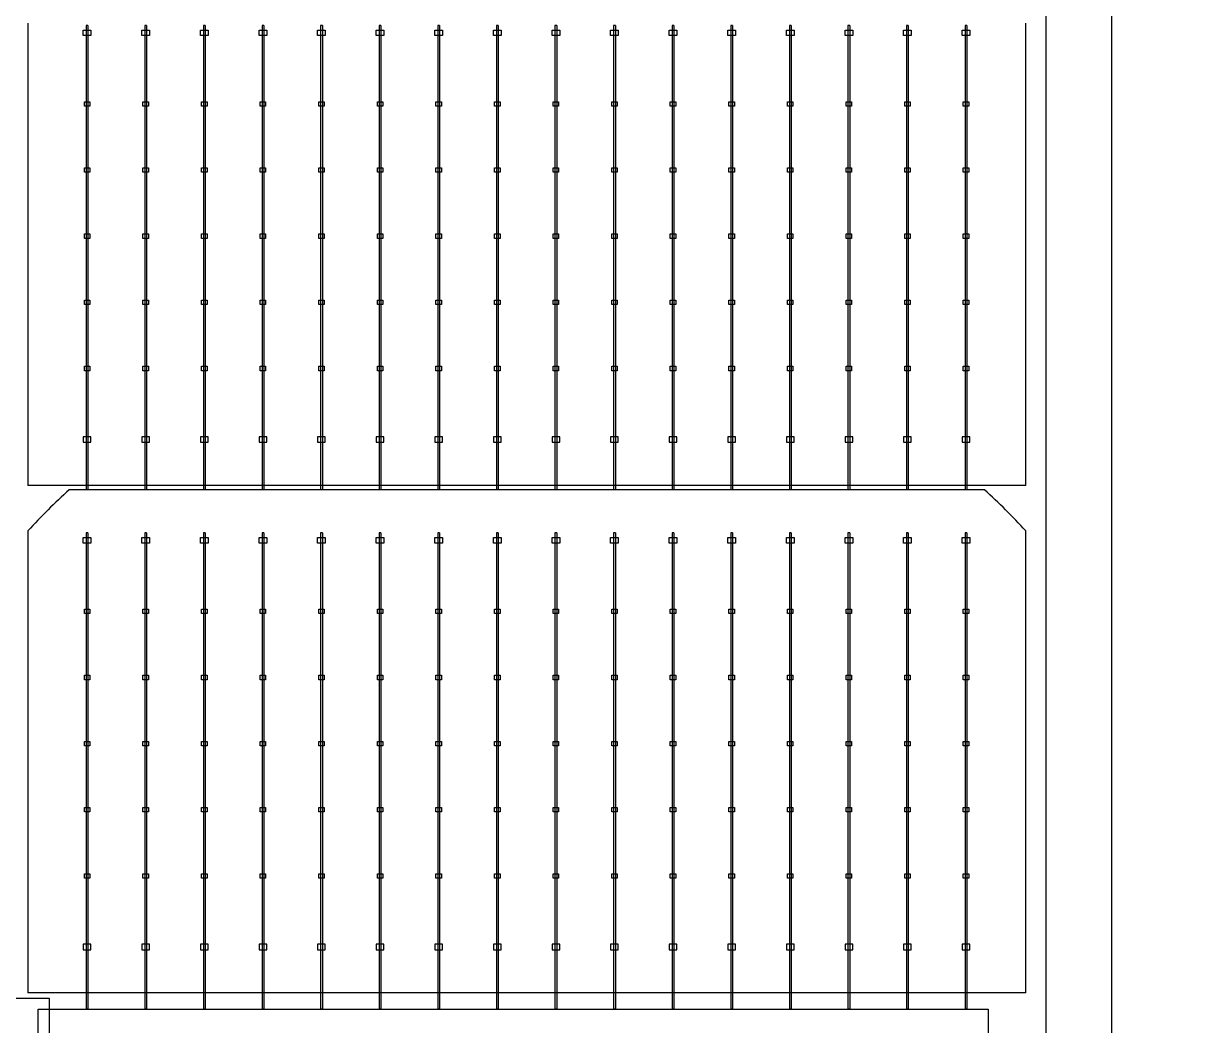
# Model space of a CAD drawing. Header units: millimetres. Extents: x 10297564 to 11610295, y -9287743 to -8409454.
# Drawn here: x 10674389 to 10676095, y -9198274 to -9196806 of the extents above; entities that cross this region are included whole.
import ezdxf

# ---------------------------------------------------------------- set-up
doc = ezdxf.new("R2010")
doc.units = ezdxf.units.MM
doc.header["$LTSCALE"] = 100
doc.layers.add('TEXTLINE', color=1, linetype='Continuous')

# ---------------------------------------------------------------- blocks, each defined once
blk = doc.blocks.new('635W')
for p, q in [((10687025.46, -10025216.54), (10687025.46, -10025301.34)), ((10687025.78, -10025216.54), (10687025.78, -10025301.34)), ((10687036.16, -10025216.54), (10687036.16, -10025301.34)), ((10687036.48, -10025216.54), (10687036.48, -10025301.34)), ((10687046.86, -10025216.54), (10687046.86, -10025301.34)), ((10687047.18, -10025216.54), (10687047.18, -10025301.34)), ((10687057.56, -10025216.54), (10687057.56, -10025301.34)), ((10687057.88, -10025216.54), (10687057.88, -10025301.34)), ((10687068.26, -10025216.54), (10687068.26, -10025301.34)), ((10687068.58, -10025216.54), (10687068.58, -10025301.34)), ((10687078.96, -10025216.54), (10687078.96, -10025301.34)), ((10687079.28, -10025216.54), (10687079.28, -10025301.34)), ((10687089.66, -10025216.54), (10687089.66, -10025301.34)), ((10687089.98, -10025216.54), (10687089.98, -10025301.34)), ((10687100.36, -10025216.54), (10687100.36, -10025301.34)), ((10687100.68, -10025216.54), (10687100.68, -10025301.34)), ((10687111.06, -10025216.54), (10687111.06, -10025301.34)), ((10687111.38, -10025216.54), (10687111.38, -10025301.34)), ((10687121.76, -10025216.54), (10687121.76, -10025301.34)), ((10687122.08, -10025216.54), (10687122.08, -10025301.34)), ((10687132.46, -10025216.54), (10687132.46, -10025301.34)), ((10687132.78, -10025216.54), (10687132.78, -10025301.34)), ((10687143.16, -10025216.54), (10687143.16, -10025301.34)), ((10687143.48, -10025216.54), (10687143.48, -10025301.34)), ((10687153.86, -10025216.54), (10687153.86, -10025301.34)), ((10687154.18, -10025216.54), (10687154.18, -10025301.34)), ((10687164.56, -10025216.54), (10687164.56, -10025301.34)), ((10687164.88, -10025216.54), (10687164.88, -10025301.34)), ((10687175.26, -10025216.54), (10687175.26, -10025301.34)), ((10687175.58, -10025216.54), (10687175.58, -10025301.34)), ((10687185.96, -10025216.54), (10687185.96, -10025301.34)), ((10687186.28, -10025216.54), (10687186.28, -10025301.34)), ((10687197.02, -10025300.54), (10687014.82, -10025300.54)), ((10687025.46, -10025309.21), (10687025.46, -10025396.21)), ((10687025.78, -10025309.21), (10687025.78, -10025396.21)), ((10687036.16, -10025309.21), (10687036.16, -10025396.21)), ((10687036.48, -10025309.21), (10687036.48, -10025396.21)), ((10687046.86, -10025309.21), (10687046.86, -10025396.21)), ((10687047.18, -10025309.21), (10687047.18, -10025396.21)), ((10687057.56, -10025309.21), (10687057.56, -10025396.21)), ((10687057.88, -10025309.21), (10687057.88, -10025396.21)), ((10687068.26, -10025309.21), (10687068.26, -10025396.21)), ((10687068.58, -10025309.21), (10687068.58, -10025396.21)), ((10687078.96, -10025309.21), (10687078.96, -10025396.21)), ((10687079.28, -10025309.21), (10687079.28, -10025396.21)), ((10687089.66, -10025309.21), (10687089.66, -10025396.21)), ((10687089.98, -10025309.21), (10687089.98, -10025396.21)), ((10687100.36, -10025309.21), (10687100.36, -10025396.21)), ((10687100.68, -10025309.21), (10687100.68, -10025396.21)), ((10687111.06, -10025309.21), (10687111.06, -10025396.21)), ((10687111.38, -10025309.21), (10687111.38, -10025396.21)), ((10687121.76, -10025309.21), (10687121.76, -10025396.21)), ((10687122.08, -10025309.21), (10687122.08, -10025396.21)), ((10687132.46, -10025309.21), (10687132.46, -10025396.21)), ((10687132.78, -10025309.21), (10687132.78, -10025396.21)), ((10687143.16, -10025309.21), (10687143.16, -10025396.21)), ((10687143.48, -10025309.21), (10687143.48, -10025396.21)), ((10687153.86, -10025309.21), (10687153.86, -10025396.21)), ((10687154.18, -10025309.21), (10687154.18, -10025396.21)), ((10687164.56, -10025309.21), (10687164.56, -10025396.21)), ((10687164.88, -10025309.21), (10687164.88, -10025396.21)), ((10687175.26, -10025309.21), (10687175.26, -10025396.21)), ((10687175.58, -10025309.21), (10687175.58, -10025396.21)), ((10687185.96, -10025309.21), (10687185.96, -10025396.21)), ((10687186.28, -10025309.21), (10687186.28, -10025396.21)), ((10687197.02, -10025393.21), (10687014.82, -10025393.21)), ((10687025.78, -10025396.21), (10687025.46, -10025396.21)), ((10687036.48, -10025396.21), (10687036.16, -10025396.21)), ((10687047.18, -10025396.21), (10687046.86, -10025396.21)), ((10687057.88, -10025396.21), (10687057.56, -10025396.21)), ((10687068.58, -10025396.21), (10687068.26, -10025396.21)), ((10687079.28, -10025396.21), (10687078.96, -10025396.21)), ((10687089.98, -10025396.21), (10687089.66, -10025396.21)), ((10687100.68, -10025396.21), (10687100.36, -10025396.21)), ((10687111.38, -10025396.21), (10687111.06, -10025396.21)), ((10687122.08, -10025396.21), (10687121.76, -10025396.21)), ((10687132.78, -10025396.21), (10687132.46, -10025396.21)), ((10687143.48, -10025396.21), (10687143.16, -10025396.21)), ((10687154.18, -10025396.21), (10687153.86, -10025396.21)), ((10687164.88, -10025396.21), (10687164.56, -10025396.21)), ((10687175.58, -10025396.21), (10687175.26, -10025396.21)), ((10687186.28, -10025396.21), (10687185.96, -10025396.21))]:
    blk.add_line(p, q)
for points in [[(10686079.67, -10024167.21), (10687212.67, -10024167.21), (10687212.67, -10026631.21), (10686079.67, -10026631.21)], [(10686091.67, -10024179.21), (10687200.67, -10024179.21), (10687200.67, -10026619.21), (10686091.67, -10026619.21)], [(10687024.92, -10025218.41), (10687024.92, -10025217.41), (10687026.32, -10025217.41), (10687026.32, -10025218.41)], [(10687035.62, -10025218.41), (10687035.62, -10025217.41), (10687037.02, -10025217.41), (10687037.02, -10025218.41)], [(10687046.32, -10025218.41), (10687046.32, -10025217.41), (10687047.72, -10025217.41), (10687047.72, -10025218.41)], [(10687057.02, -10025218.41), (10687057.02, -10025217.41), (10687058.42, -10025217.41), (10687058.42, -10025218.41)], [(10687067.72, -10025218.41), (10687067.72, -10025217.41), (10687069.12, -10025217.41), (10687069.12, -10025218.41)], [(10687078.42, -10025218.41), (10687078.42, -10025217.41), (10687079.82, -10025217.41), (10687079.82, -10025218.41)], [(10687089.12, -10025218.41), (10687089.12, -10025217.41), (10687090.52, -10025217.41), (10687090.52, -10025218.41)], [(10687099.82, -10025218.41), (10687099.82, -10025217.41), (10687101.22, -10025217.41), (10687101.22, -10025218.41)], [(10687110.52, -10025218.41), (10687110.52, -10025217.41), (10687111.92, -10025217.41), (10687111.92, -10025218.41)], [(10687121.22, -10025218.41), (10687121.22, -10025217.41), (10687122.62, -10025217.41), (10687122.62, -10025218.41)], [(10687131.92, -10025218.41), (10687131.92, -10025217.41), (10687133.32, -10025217.41), (10687133.32, -10025218.41)], [(10687142.62, -10025218.41), (10687142.62, -10025217.41), (10687144.02, -10025217.41), (10687144.02, -10025218.41)], [(10687153.32, -10025218.41), (10687153.32, -10025217.41), (10687154.72, -10025217.41), (10687154.72, -10025218.41)], [(10687164.02, -10025218.41), (10687164.02, -10025217.41), (10687165.42, -10025217.41), (10687165.42, -10025218.41)], [(10687174.72, -10025218.41), (10687174.72, -10025217.41), (10687176.12, -10025217.41), (10687176.12, -10025218.41)], [(10687185.42, -10025218.41), (10687185.42, -10025217.41), (10687186.82, -10025217.41), (10687186.82, -10025218.41)], [(10687026.12, -10025231.28), (10687025.12, -10025231.28), (10687025.12, -10025230.48), (10687026.12, -10025230.48)], [(10687036.82, -10025231.28), (10687035.82, -10025231.28), (10687035.82, -10025230.48), (10687036.82, -10025230.48)], [(10687047.52, -10025231.28), (10687046.52, -10025231.28), (10687046.52, -10025230.48), (10687047.52, -10025230.48)], [(10687058.22, -10025231.28), (10687057.22, -10025231.28), (10687057.22, -10025230.48), (10687058.22, -10025230.48)], [(10687068.92, -10025231.28), (10687067.92, -10025231.28), (10687067.92, -10025230.48), (10687068.92, -10025230.48)], [(10687079.62, -10025231.28), (10687078.62, -10025231.28), (10687078.62, -10025230.48), (10687079.62, -10025230.48)], [(10687090.32, -10025231.28), (10687089.32, -10025231.28), (10687089.32, -10025230.48), (10687090.32, -10025230.48)], [(10687101.02, -10025231.28), (10687100.02, -10025231.28), (10687100.02, -10025230.48), (10687101.02, -10025230.48)], [(10687111.72, -10025231.28), (10687110.72, -10025231.28), (10687110.72, -10025230.48), (10687111.72, -10025230.48)], [(10687122.42, -10025231.28), (10687121.42, -10025231.28), (10687121.42, -10025230.48), (10687122.42, -10025230.48)], [(10687133.12, -10025231.28), (10687132.12, -10025231.28), (10687132.12, -10025230.48), (10687133.12, -10025230.48)], [(10687143.82, -10025231.28), (10687142.82, -10025231.28), (10687142.82, -10025230.48), (10687143.82, -10025230.48)], [(10687154.52, -10025231.28), (10687153.52, -10025231.28), (10687153.52, -10025230.48), (10687154.52, -10025230.48)], [(10687165.22, -10025231.28), (10687164.22, -10025231.28), (10687164.22, -10025230.48), (10687165.22, -10025230.48)], [(10687175.92, -10025231.28), (10687174.92, -10025231.28), (10687174.92, -10025230.48), (10687175.92, -10025230.48)], [(10687186.62, -10025231.28), (10687185.62, -10025231.28), (10687185.62, -10025230.48), (10687186.62, -10025230.48)], [(10687026.12, -10025243.36), (10687025.12, -10025243.36), (10687025.12, -10025242.56), (10687026.12, -10025242.56)], [(10687036.82, -10025243.36), (10687035.82, -10025243.36), (10687035.82, -10025242.56), (10687036.82, -10025242.56)], [(10687047.52, -10025243.36), (10687046.52, -10025243.36), (10687046.52, -10025242.56), (10687047.52, -10025242.56)], [(10687058.22, -10025243.36), (10687057.22, -10025243.36), (10687057.22, -10025242.56), (10687058.22, -10025242.56)], [(10687068.92, -10025243.36), (10687067.92, -10025243.36), (10687067.92, -10025242.56), (10687068.92, -10025242.56)], [(10687079.62, -10025243.36), (10687078.62, -10025243.36), (10687078.62, -10025242.56), (10687079.62, -10025242.56)], [(10687090.32, -10025243.36), (10687089.32, -10025243.36), (10687089.32, -10025242.56), (10687090.32, -10025242.56)], [(10687101.02, -10025243.36), (10687100.02, -10025243.36), (10687100.02, -10025242.56), (10687101.02, -10025242.56)], [(10687111.72, -10025243.36), (10687110.72, -10025243.36), (10687110.72, -10025242.56), (10687111.72, -10025242.56)], [(10687122.42, -10025243.36), (10687121.42, -10025243.36), (10687121.42, -10025242.56), (10687122.42, -10025242.56)], [(10687133.12, -10025243.36), (10687132.12, -10025243.36), (10687132.12, -10025242.56), (10687133.12, -10025242.56)], [(10687143.82, -10025243.36), (10687142.82, -10025243.36), (10687142.82, -10025242.56), (10687143.82, -10025242.56)], [(10687154.52, -10025243.36), (10687153.52, -10025243.36), (10687153.52, -10025242.56), (10687154.52, -10025242.56)], [(10687165.22, -10025243.36), (10687164.22, -10025243.36), (10687164.22, -10025242.56), (10687165.22, -10025242.56)], [(10687175.92, -10025243.36), (10687174.92, -10025243.36), (10687174.92, -10025242.56), (10687175.92, -10025242.56)], [(10687186.62, -10025243.36), (10687185.62, -10025243.36), (10687185.62, -10025242.56), (10687186.62, -10025242.56)], [(10687026.12, -10025255.44), (10687025.12, -10025255.44), (10687025.12, -10025254.64), (10687026.12, -10025254.64)], [(10687036.82, -10025255.44), (10687035.82, -10025255.44), (10687035.82, -10025254.64), (10687036.82, -10025254.64)], [(10687047.52, -10025255.44), (10687046.52, -10025255.44), (10687046.52, -10025254.64), (10687047.52, -10025254.64)], [(10687058.22, -10025255.44), (10687057.22, -10025255.44), (10687057.22, -10025254.64), (10687058.22, -10025254.64)], [(10687068.92, -10025255.44), (10687067.92, -10025255.44), (10687067.92, -10025254.64), (10687068.92, -10025254.64)], [(10687079.62, -10025255.44), (10687078.62, -10025255.44), (10687078.62, -10025254.64), (10687079.62, -10025254.64)], [(10687090.32, -10025255.44), (10687089.32, -10025255.44), (10687089.32, -10025254.64), (10687090.32, -10025254.64)], [(10687101.02, -10025255.44), (10687100.02, -10025255.44), (10687100.02, -10025254.64), (10687101.02, -10025254.64)], [(10687111.72, -10025255.44), (10687110.72, -10025255.44), (10687110.72, -10025254.64), (10687111.72, -10025254.64)], [(10687122.42, -10025255.44), (10687121.42, -10025255.44), (10687121.42, -10025254.64), (10687122.42, -10025254.64)], [(10687133.12, -10025255.44), (10687132.12, -10025255.44), (10687132.12, -10025254.64), (10687133.12, -10025254.64)], [(10687143.82, -10025255.44), (10687142.82, -10025255.44), (10687142.82, -10025254.64), (10687143.82, -10025254.64)], [(10687154.52, -10025255.44), (10687153.52, -10025255.44), (10687153.52, -10025254.64), (10687154.52, -10025254.64)], [(10687165.22, -10025255.44), (10687164.22, -10025255.44), (10687164.22, -10025254.64), (10687165.22, -10025254.64)], [(10687175.92, -10025255.44), (10687174.92, -10025255.44), (10687174.92, -10025254.64), (10687175.92, -10025254.64)], [(10687186.62, -10025255.44), (10687185.62, -10025255.44), (10687185.62, -10025254.64), (10687186.62, -10025254.64)], [(10687026.12, -10025267.52), (10687025.12, -10025267.52), (10687025.12, -10025266.72), (10687026.12, -10025266.72)], [(10687036.82, -10025267.52), (10687035.82, -10025267.52), (10687035.82, -10025266.72), (10687036.82, -10025266.72)], [(10687047.52, -10025267.52), (10687046.52, -10025267.52), (10687046.52, -10025266.72), (10687047.52, -10025266.72)], [(10687058.22, -10025267.52), (10687057.22, -10025267.52), (10687057.22, -10025266.72), (10687058.22, -10025266.72)], [(10687068.92, -10025267.52), (10687067.92, -10025267.52), (10687067.92, -10025266.72), (10687068.92, -10025266.72)], [(10687079.62, -10025267.52), (10687078.62, -10025267.52), (10687078.62, -10025266.72), (10687079.62, -10025266.72)], [(10687090.32, -10025267.52), (10687089.32, -10025267.52), (10687089.32, -10025266.72), (10687090.32, -10025266.72)], [(10687101.02, -10025267.52), (10687100.02, -10025267.52), (10687100.02, -10025266.72), (10687101.02, -10025266.72)], [(10687111.72, -10025267.52), (10687110.72, -10025267.52), (10687110.72, -10025266.72), (10687111.72, -10025266.72)], [(10687122.42, -10025267.52), (10687121.42, -10025267.52), (10687121.42, -10025266.72), (10687122.42, -10025266.72)], [(10687133.12, -10025267.52), (10687132.12, -10025267.52), (10687132.12, -10025266.72), (10687133.12, -10025266.72)], [(10687143.82, -10025267.52), (10687142.82, -10025267.52), (10687142.82, -10025266.72), (10687143.82, -10025266.72)], [(10687154.52, -10025267.52), (10687153.52, -10025267.52), (10687153.52, -10025266.72), (10687154.52, -10025266.72)], [(10687165.22, -10025267.52), (10687164.22, -10025267.52), (10687164.22, -10025266.72), (10687165.22, -10025266.72)], [(10687175.92, -10025267.52), (10687174.92, -10025267.52), (10687174.92, -10025266.72), (10687175.92, -10025266.72)], [(10687186.62, -10025267.52), (10687185.62, -10025267.52), (10687185.62, -10025266.72), (10687186.62, -10025266.72)], [(10687026.12, -10025279.6), (10687025.12, -10025279.6), (10687025.12, -10025278.8), (10687026.12, -10025278.8)], [(10687036.82, -10025279.6), (10687035.82, -10025279.6), (10687035.82, -10025278.8), (10687036.82, -10025278.8)], [(10687047.52, -10025279.6), (10687046.52, -10025279.6), (10687046.52, -10025278.8), (10687047.52, -10025278.8)], [(10687058.22, -10025279.6), (10687057.22, -10025279.6), (10687057.22, -10025278.8), (10687058.22, -10025278.8)], [(10687068.92, -10025279.6), (10687067.92, -10025279.6), (10687067.92, -10025278.8), (10687068.92, -10025278.8)], [(10687079.62, -10025279.6), (10687078.62, -10025279.6), (10687078.62, -10025278.8), (10687079.62, -10025278.8)], [(10687090.32, -10025279.6), (10687089.32, -10025279.6), (10687089.32, -10025278.8), (10687090.32, -10025278.8)], [(10687101.02, -10025279.6), (10687100.02, -10025279.6), (10687100.02, -10025278.8), (10687101.02, -10025278.8)], [(10687111.72, -10025279.6), (10687110.72, -10025279.6), (10687110.72, -10025278.8), (10687111.72, -10025278.8)], [(10687122.42, -10025279.6), (10687121.42, -10025279.6), (10687121.42, -10025278.8), (10687122.42, -10025278.8)], [(10687133.12, -10025279.6), (10687132.12, -10025279.6), (10687132.12, -10025278.8), (10687133.12, -10025278.8)], [(10687143.82, -10025279.6), (10687142.82, -10025279.6), (10687142.82, -10025278.8), (10687143.82, -10025278.8)], [(10687154.52, -10025279.6), (10687153.52, -10025279.6), (10687153.52, -10025278.8), (10687154.52, -10025278.8)], [(10687165.22, -10025279.6), (10687164.22, -10025279.6), (10687164.22, -10025278.8), (10687165.22, -10025278.8)], [(10687175.92, -10025279.6), (10687174.92, -10025279.6), (10687174.92, -10025278.8), (10687175.92, -10025278.8)], [(10687186.62, -10025279.6), (10687185.62, -10025279.6), (10687185.62, -10025278.8), (10687186.62, -10025278.8)], [(10687024.92, -10025291.67), (10687024.92, -10025292.67), (10687026.32, -10025292.67), (10687026.32, -10025291.67)], [(10687035.62, -10025291.67), (10687035.62, -10025292.67), (10687037.02, -10025292.67), (10687037.02, -10025291.67)], [(10687046.32, -10025291.67), (10687046.32, -10025292.67), (10687047.72, -10025292.67), (10687047.72, -10025291.67)], [(10687057.02, -10025291.67), (10687057.02, -10025292.67), (10687058.42, -10025292.67), (10687058.42, -10025291.67)], [(10687067.72, -10025291.67), (10687067.72, -10025292.67), (10687069.12, -10025292.67), (10687069.12, -10025291.67)], [(10687078.42, -10025291.67), (10687078.42, -10025292.67), (10687079.82, -10025292.67), (10687079.82, -10025291.67)], [(10687089.12, -10025291.67), (10687089.12, -10025292.67), (10687090.52, -10025292.67), (10687090.52, -10025291.67)], [(10687099.82, -10025291.67), (10687099.82, -10025292.67), (10687101.22, -10025292.67), (10687101.22, -10025291.67)], [(10687110.52, -10025291.67), (10687110.52, -10025292.67), (10687111.92, -10025292.67), (10687111.92, -10025291.67)], [(10687121.22, -10025291.67), (10687121.22, -10025292.67), (10687122.62, -10025292.67), (10687122.62, -10025291.67)], [(10687131.92, -10025291.67), (10687131.92, -10025292.67), (10687133.32, -10025292.67), (10687133.32, -10025291.67)], [(10687142.62, -10025291.67), (10687142.62, -10025292.67), (10687144.02, -10025292.67), (10687144.02, -10025291.67)], [(10687153.32, -10025291.67), (10687153.32, -10025292.67), (10687154.72, -10025292.67), (10687154.72, -10025291.67)], [(10687164.02, -10025291.67), (10687164.02, -10025292.67), (10687165.42, -10025292.67), (10687165.42, -10025291.67)], [(10687174.72, -10025291.67), (10687174.72, -10025292.67), (10687176.12, -10025292.67), (10687176.12, -10025291.67)], [(10687185.42, -10025291.67), (10687185.42, -10025292.67), (10687186.82, -10025292.67), (10687186.82, -10025291.67)], [(10687024.92, -10025311.08), (10687024.92, -10025310.08), (10687026.32, -10025310.08), (10687026.32, -10025311.08)], [(10687035.62, -10025311.08), (10687035.62, -10025310.08), (10687037.02, -10025310.08), (10687037.02, -10025311.08)], [(10687046.32, -10025311.08), (10687046.32, -10025310.08), (10687047.72, -10025310.08), (10687047.72, -10025311.08)], [(10687057.02, -10025311.08), (10687057.02, -10025310.08), (10687058.42, -10025310.08), (10687058.42, -10025311.08)], [(10687067.72, -10025311.08), (10687067.72, -10025310.08), (10687069.12, -10025310.08), (10687069.12, -10025311.08)], [(10687078.42, -10025311.08), (10687078.42, -10025310.08), (10687079.82, -10025310.08), (10687079.82, -10025311.08)], [(10687089.12, -10025311.08), (10687089.12, -10025310.08), (10687090.52, -10025310.08), (10687090.52, -10025311.08)], [(10687099.82, -10025311.08), (10687099.82, -10025310.08), (10687101.22, -10025310.08), (10687101.22, -10025311.08)], [(10687110.52, -10025311.08), (10687110.52, -10025310.08), (10687111.92, -10025310.08), (10687111.92, -10025311.08)], [(10687121.22, -10025311.08), (10687121.22, -10025310.08), (10687122.62, -10025310.08), (10687122.62, -10025311.08)], [(10687131.92, -10025311.08), (10687131.92, -10025310.08), (10687133.32, -10025310.08), (10687133.32, -10025311.08)], [(10687142.62, -10025311.08), (10687142.62, -10025310.08), (10687144.02, -10025310.08), (10687144.02, -10025311.08)], [(10687153.32, -10025311.08), (10687153.32, -10025310.08), (10687154.72, -10025310.08), (10687154.72, -10025311.08)], [(10687164.02, -10025311.08), (10687164.02, -10025310.08), (10687165.42, -10025310.08), (10687165.42, -10025311.08)], [(10687174.72, -10025311.08), (10687174.72, -10025310.08), (10687176.12, -10025310.08), (10687176.12, -10025311.08)], [(10687185.42, -10025311.08), (10687185.42, -10025310.08), (10687186.82, -10025310.08), (10687186.82, -10025311.08)], [(10687026.12, -10025323.95), (10687025.12, -10025323.95), (10687025.12, -10025323.15), (10687026.12, -10025323.15)], [(10687036.82, -10025323.95), (10687035.82, -10025323.95), (10687035.82, -10025323.15), (10687036.82, -10025323.15)], [(10687047.52, -10025323.95), (10687046.52, -10025323.95), (10687046.52, -10025323.15), (10687047.52, -10025323.15)], [(10687058.22, -10025323.95), (10687057.22, -10025323.95), (10687057.22, -10025323.15), (10687058.22, -10025323.15)], [(10687068.92, -10025323.95), (10687067.92, -10025323.95), (10687067.92, -10025323.15), (10687068.92, -10025323.15)], [(10687079.62, -10025323.95), (10687078.62, -10025323.95), (10687078.62, -10025323.15), (10687079.62, -10025323.15)], [(10687090.32, -10025323.95), (10687089.32, -10025323.95), (10687089.32, -10025323.15), (10687090.32, -10025323.15)], [(10687101.02, -10025323.95), (10687100.02, -10025323.95), (10687100.02, -10025323.15), (10687101.02, -10025323.15)], [(10687111.72, -10025323.95), (10687110.72, -10025323.95), (10687110.72, -10025323.15), (10687111.72, -10025323.15)], [(10687122.42, -10025323.95), (10687121.42, -10025323.95), (10687121.42, -10025323.15), (10687122.42, -10025323.15)], [(10687133.12, -10025323.95), (10687132.12, -10025323.95), (10687132.12, -10025323.15), (10687133.12, -10025323.15)], [(10687143.82, -10025323.95), (10687142.82, -10025323.95), (10687142.82, -10025323.15), (10687143.82, -10025323.15)], [(10687154.52, -10025323.95), (10687153.52, -10025323.95), (10687153.52, -10025323.15), (10687154.52, -10025323.15)], [(10687165.22, -10025323.95), (10687164.22, -10025323.95), (10687164.22, -10025323.15), (10687165.22, -10025323.15)], [(10687175.92, -10025323.95), (10687174.92, -10025323.95), (10687174.92, -10025323.15), (10687175.92, -10025323.15)], [(10687186.62, -10025323.95), (10687185.62, -10025323.95), (10687185.62, -10025323.15), (10687186.62, -10025323.15)], [(10687026.12, -10025336.03), (10687025.12, -10025336.03), (10687025.12, -10025335.23), (10687026.12, -10025335.23)], [(10687036.82, -10025336.03), (10687035.82, -10025336.03), (10687035.82, -10025335.23), (10687036.82, -10025335.23)], [(10687047.52, -10025336.03), (10687046.52, -10025336.03), (10687046.52, -10025335.23), (10687047.52, -10025335.23)], [(10687058.22, -10025336.03), (10687057.22, -10025336.03), (10687057.22, -10025335.23), (10687058.22, -10025335.23)], [(10687068.92, -10025336.03), (10687067.92, -10025336.03), (10687067.92, -10025335.23), (10687068.92, -10025335.23)], [(10687079.62, -10025336.03), (10687078.62, -10025336.03), (10687078.62, -10025335.23), (10687079.62, -10025335.23)], [(10687090.32, -10025336.03), (10687089.32, -10025336.03), (10687089.32, -10025335.23), (10687090.32, -10025335.23)], [(10687101.02, -10025336.03), (10687100.02, -10025336.03), (10687100.02, -10025335.23), (10687101.02, -10025335.23)], [(10687111.72, -10025336.03), (10687110.72, -10025336.03), (10687110.72, -10025335.23), (10687111.72, -10025335.23)], [(10687122.42, -10025336.03), (10687121.42, -10025336.03), (10687121.42, -10025335.23), (10687122.42, -10025335.23)], [(10687133.12, -10025336.03), (10687132.12, -10025336.03), (10687132.12, -10025335.23), (10687133.12, -10025335.23)], [(10687143.82, -10025336.03), (10687142.82, -10025336.03), (10687142.82, -10025335.23), (10687143.82, -10025335.23)], [(10687154.52, -10025336.03), (10687153.52, -10025336.03), (10687153.52, -10025335.23), (10687154.52, -10025335.23)], [(10687165.22, -10025336.03), (10687164.22, -10025336.03), (10687164.22, -10025335.23), (10687165.22, -10025335.23)], [(10687175.92, -10025336.03), (10687174.92, -10025336.03), (10687174.92, -10025335.23), (10687175.92, -10025335.23)], [(10687186.62, -10025336.03), (10687185.62, -10025336.03), (10687185.62, -10025335.23), (10687186.62, -10025335.23)], [(10687026.12, -10025348.11), (10687025.12, -10025348.11), (10687025.12, -10025347.31), (10687026.12, -10025347.31)], [(10687036.82, -10025348.11), (10687035.82, -10025348.11), (10687035.82, -10025347.31), (10687036.82, -10025347.31)], [(10687047.52, -10025348.11), (10687046.52, -10025348.11), (10687046.52, -10025347.31), (10687047.52, -10025347.31)], [(10687058.22, -10025348.11), (10687057.22, -10025348.11), (10687057.22, -10025347.31), (10687058.22, -10025347.31)], [(10687068.92, -10025348.11), (10687067.92, -10025348.11), (10687067.92, -10025347.31), (10687068.92, -10025347.31)], [(10687079.62, -10025348.11), (10687078.62, -10025348.11), (10687078.62, -10025347.31), (10687079.62, -10025347.31)], [(10687090.32, -10025348.11), (10687089.32, -10025348.11), (10687089.32, -10025347.31), (10687090.32, -10025347.31)], [(10687101.02, -10025348.11), (10687100.02, -10025348.11), (10687100.02, -10025347.31), (10687101.02, -10025347.31)], [(10687111.72, -10025348.11), (10687110.72, -10025348.11), (10687110.72, -10025347.31), (10687111.72, -10025347.31)], [(10687122.42, -10025348.11), (10687121.42, -10025348.11), (10687121.42, -10025347.31), (10687122.42, -10025347.31)], [(10687133.12, -10025348.11), (10687132.12, -10025348.11), (10687132.12, -10025347.31), (10687133.12, -10025347.31)], [(10687143.82, -10025348.11), (10687142.82, -10025348.11), (10687142.82, -10025347.31), (10687143.82, -10025347.31)], [(10687154.52, -10025348.11), (10687153.52, -10025348.11), (10687153.52, -10025347.31), (10687154.52, -10025347.31)], [(10687165.22, -10025348.11), (10687164.22, -10025348.11), (10687164.22, -10025347.31), (10687165.22, -10025347.31)], [(10687175.92, -10025348.11), (10687174.92, -10025348.11), (10687174.92, -10025347.31), (10687175.92, -10025347.31)], [(10687186.62, -10025348.11), (10687185.62, -10025348.11), (10687185.62, -10025347.31), (10687186.62, -10025347.31)], [(10687026.12, -10025360.19), (10687025.12, -10025360.19), (10687025.12, -10025359.39), (10687026.12, -10025359.39)], [(10687036.82, -10025360.19), (10687035.82, -10025360.19), (10687035.82, -10025359.39), (10687036.82, -10025359.39)], [(10687047.52, -10025360.19), (10687046.52, -10025360.19), (10687046.52, -10025359.39), (10687047.52, -10025359.39)], [(10687058.22, -10025360.19), (10687057.22, -10025360.19), (10687057.22, -10025359.39), (10687058.22, -10025359.39)], [(10687068.92, -10025360.19), (10687067.92, -10025360.19), (10687067.92, -10025359.39), (10687068.92, -10025359.39)], [(10687079.62, -10025360.19), (10687078.62, -10025360.19), (10687078.62, -10025359.39), (10687079.62, -10025359.39)], [(10687090.32, -10025360.19), (10687089.32, -10025360.19), (10687089.32, -10025359.39), (10687090.32, -10025359.39)], [(10687101.02, -10025360.19), (10687100.02, -10025360.19), (10687100.02, -10025359.39), (10687101.02, -10025359.39)], [(10687111.72, -10025360.19), (10687110.72, -10025360.19), (10687110.72, -10025359.39), (10687111.72, -10025359.39)], [(10687122.42, -10025360.19), (10687121.42, -10025360.19), (10687121.42, -10025359.39), (10687122.42, -10025359.39)], [(10687133.12, -10025360.19), (10687132.12, -10025360.19), (10687132.12, -10025359.39), (10687133.12, -10025359.39)], [(10687143.82, -10025360.19), (10687142.82, -10025360.19), (10687142.82, -10025359.39), (10687143.82, -10025359.39)], [(10687154.52, -10025360.19), (10687153.52, -10025360.19), (10687153.52, -10025359.39), (10687154.52, -10025359.39)], [(10687165.22, -10025360.19), (10687164.22, -10025360.19), (10687164.22, -10025359.39), (10687165.22, -10025359.39)], [(10687175.92, -10025360.19), (10687174.92, -10025360.19), (10687174.92, -10025359.39), (10687175.92, -10025359.39)], [(10687186.62, -10025360.19), (10687185.62, -10025360.19), (10687185.62, -10025359.39), (10687186.62, -10025359.39)], [(10687026.12, -10025372.27), (10687025.12, -10025372.27), (10687025.12, -10025371.47), (10687026.12, -10025371.47)], [(10687036.82, -10025372.27), (10687035.82, -10025372.27), (10687035.82, -10025371.47), (10687036.82, -10025371.47)], [(10687047.52, -10025372.27), (10687046.52, -10025372.27), (10687046.52, -10025371.47), (10687047.52, -10025371.47)], [(10687058.22, -10025372.27), (10687057.22, -10025372.27), (10687057.22, -10025371.47), (10687058.22, -10025371.47)], [(10687068.92, -10025372.27), (10687067.92, -10025372.27), (10687067.92, -10025371.47), (10687068.92, -10025371.47)], [(10687079.62, -10025372.27), (10687078.62, -10025372.27), (10687078.62, -10025371.47), (10687079.62, -10025371.47)], [(10687090.32, -10025372.27), (10687089.32, -10025372.27), (10687089.32, -10025371.47), (10687090.32, -10025371.47)], [(10687101.02, -10025372.27), (10687100.02, -10025372.27), (10687100.02, -10025371.47), (10687101.02, -10025371.47)], [(10687111.72, -10025372.27), (10687110.72, -10025372.27), (10687110.72, -10025371.47), (10687111.72, -10025371.47)], [(10687122.42, -10025372.27), (10687121.42, -10025372.27), (10687121.42, -10025371.47), (10687122.42, -10025371.47)], [(10687133.12, -10025372.27), (10687132.12, -10025372.27), (10687132.12, -10025371.47), (10687133.12, -10025371.47)], [(10687143.82, -10025372.27), (10687142.82, -10025372.27), (10687142.82, -10025371.47), (10687143.82, -10025371.47)], [(10687154.52, -10025372.27), (10687153.52, -10025372.27), (10687153.52, -10025371.47), (10687154.52, -10025371.47)], [(10687165.22, -10025372.27), (10687164.22, -10025372.27), (10687164.22, -10025371.47), (10687165.22, -10025371.47)], [(10687175.92, -10025372.27), (10687174.92, -10025372.27), (10687174.92, -10025371.47), (10687175.92, -10025371.47)], [(10687186.62, -10025372.27), (10687185.62, -10025372.27), (10687185.62, -10025371.47), (10687186.62, -10025371.47)], [(10687024.92, -10025384.34), (10687024.92, -10025385.34), (10687026.32, -10025385.34), (10687026.32, -10025384.34)], [(10687035.62, -10025384.34), (10687035.62, -10025385.34), (10687037.02, -10025385.34), (10687037.02, -10025384.34)], [(10687046.32, -10025384.34), (10687046.32, -10025385.34), (10687047.72, -10025385.34), (10687047.72, -10025384.34)], [(10687057.02, -10025384.34), (10687057.02, -10025385.34), (10687058.42, -10025385.34), (10687058.42, -10025384.34)], [(10687067.72, -10025384.34), (10687067.72, -10025385.34), (10687069.12, -10025385.34), (10687069.12, -10025384.34)], [(10687078.42, -10025384.34), (10687078.42, -10025385.34), (10687079.82, -10025385.34), (10687079.82, -10025384.34)], [(10687089.12, -10025384.34), (10687089.12, -10025385.34), (10687090.52, -10025385.34), (10687090.52, -10025384.34)], [(10687099.82, -10025384.34), (10687099.82, -10025385.34), (10687101.22, -10025385.34), (10687101.22, -10025384.34)], [(10687110.52, -10025384.34), (10687110.52, -10025385.34), (10687111.92, -10025385.34), (10687111.92, -10025384.34)], [(10687121.22, -10025384.34), (10687121.22, -10025385.34), (10687122.62, -10025385.34), (10687122.62, -10025384.34)], [(10687131.92, -10025384.34), (10687131.92, -10025385.34), (10687133.32, -10025385.34), (10687133.32, -10025384.34)], [(10687142.62, -10025384.34), (10687142.62, -10025385.34), (10687144.02, -10025385.34), (10687144.02, -10025384.34)], [(10687153.32, -10025384.34), (10687153.32, -10025385.34), (10687154.72, -10025385.34), (10687154.72, -10025384.34)], [(10687164.02, -10025384.34), (10687164.02, -10025385.34), (10687165.42, -10025385.34), (10687165.42, -10025384.34)], [(10687174.72, -10025384.34), (10687174.72, -10025385.34), (10687176.12, -10025385.34), (10687176.12, -10025384.34)], [(10687185.42, -10025384.34), (10687185.42, -10025385.34), (10687186.82, -10025385.34), (10687186.82, -10025384.34)], [(10687018.67, -10025404.21), (10687009.67, -10025404.21), (10687009.67, -10025394.21), (10687018.67, -10025394.21)], [(10687016.67, -10025396.21), (10687190.17, -10025396.21), (10687190.17, -10025402.21), (10687016.67, -10025402.21)]]:
    blk.add_lwpolyline(points, close=True)
for points in [[(10687014.82, -10025216.17), (10687014.82, -10025300.54)], [(10687025.78, -10025216.54), (10687025.46, -10025216.54)], [(10687036.48, -10025216.54), (10687036.16, -10025216.54)], [(10687047.18, -10025216.54), (10687046.86, -10025216.54)], [(10687057.88, -10025216.54), (10687057.56, -10025216.54)], [(10687068.58, -10025216.54), (10687068.26, -10025216.54)], [(10687079.28, -10025216.54), (10687078.96, -10025216.54)], [(10687089.98, -10025216.54), (10687089.66, -10025216.54)], [(10687100.68, -10025216.54), (10687100.36, -10025216.54)], [(10687111.38, -10025216.54), (10687111.06, -10025216.54)], [(10687122.08, -10025216.54), (10687121.76, -10025216.54)], [(10687132.78, -10025216.54), (10687132.46, -10025216.54)], [(10687143.48, -10025216.54), (10687143.16, -10025216.54)], [(10687154.18, -10025216.54), (10687153.86, -10025216.54)], [(10687164.88, -10025216.54), (10687164.56, -10025216.54)], [(10687175.58, -10025216.54), (10687175.26, -10025216.54)], [(10687186.28, -10025216.54), (10687185.96, -10025216.54)], [(10687197.02, -10025300.54), (10687197.02, -10025216.17)], [(10687189.52, -10025301.34), (10687022.33, -10025301.34)], [(10687014.82, -10025308.84), (10687014.82, -10025393.21)], [(10687025.78, -10025309.21), (10687025.46, -10025309.21)], [(10687036.48, -10025309.21), (10687036.16, -10025309.21)], [(10687047.18, -10025309.21), (10687046.86, -10025309.21)], [(10687057.88, -10025309.21), (10687057.56, -10025309.21)], [(10687068.58, -10025309.21), (10687068.26, -10025309.21)], [(10687079.28, -10025309.21), (10687078.96, -10025309.21)], [(10687089.98, -10025309.21), (10687089.66, -10025309.21)], [(10687100.68, -10025309.21), (10687100.36, -10025309.21)], [(10687111.38, -10025309.21), (10687111.06, -10025309.21)], [(10687122.08, -10025309.21), (10687121.76, -10025309.21)], [(10687132.78, -10025309.21), (10687132.46, -10025309.21)], [(10687143.48, -10025309.21), (10687143.16, -10025309.21)], [(10687154.18, -10025309.21), (10687153.86, -10025309.21)], [(10687164.88, -10025309.21), (10687164.56, -10025309.21)], [(10687175.58, -10025309.21), (10687175.26, -10025309.21)], [(10687186.28, -10025309.21), (10687185.96, -10025309.21)], [(10687197.02, -10025393.21), (10687197.02, -10025308.84)]]:
    blk.add_lwpolyline(points)
for centre, start, end in [((10687105.82, -10025392.34), 132.5369, 137.4631), ((10687106.02, -10025392.34), 42.5369, 47.4631)]:
    blk.add_arc(centre, 123.5, start, end)

msp = doc.modelspace()

# ---------------------------------------------------------------- wipeouts: each hides what was drawn before it
at = {"linetype": 'ByBlock'}
msp.add_wipeout([(10661157.3, -9184124), (10708842.1, -9184124), (10708842.1, -9214922.7), (10661157.3, -9214922.7)], dxfattribs=at).dxf.layer = 'TEXTLINE'

# ---------------------------------------------------------------- next in the draw order: block references
at = {"linetype": 'Continuous', "xscale": 8.019360487611644, "yscale": 8.019360487611644, "zscale": 8.019360487611644}
msp.add_blockref('635W', (-75028629, 71199016.2), dxfattribs=at)

doc.saveas('drawing.dxf')
